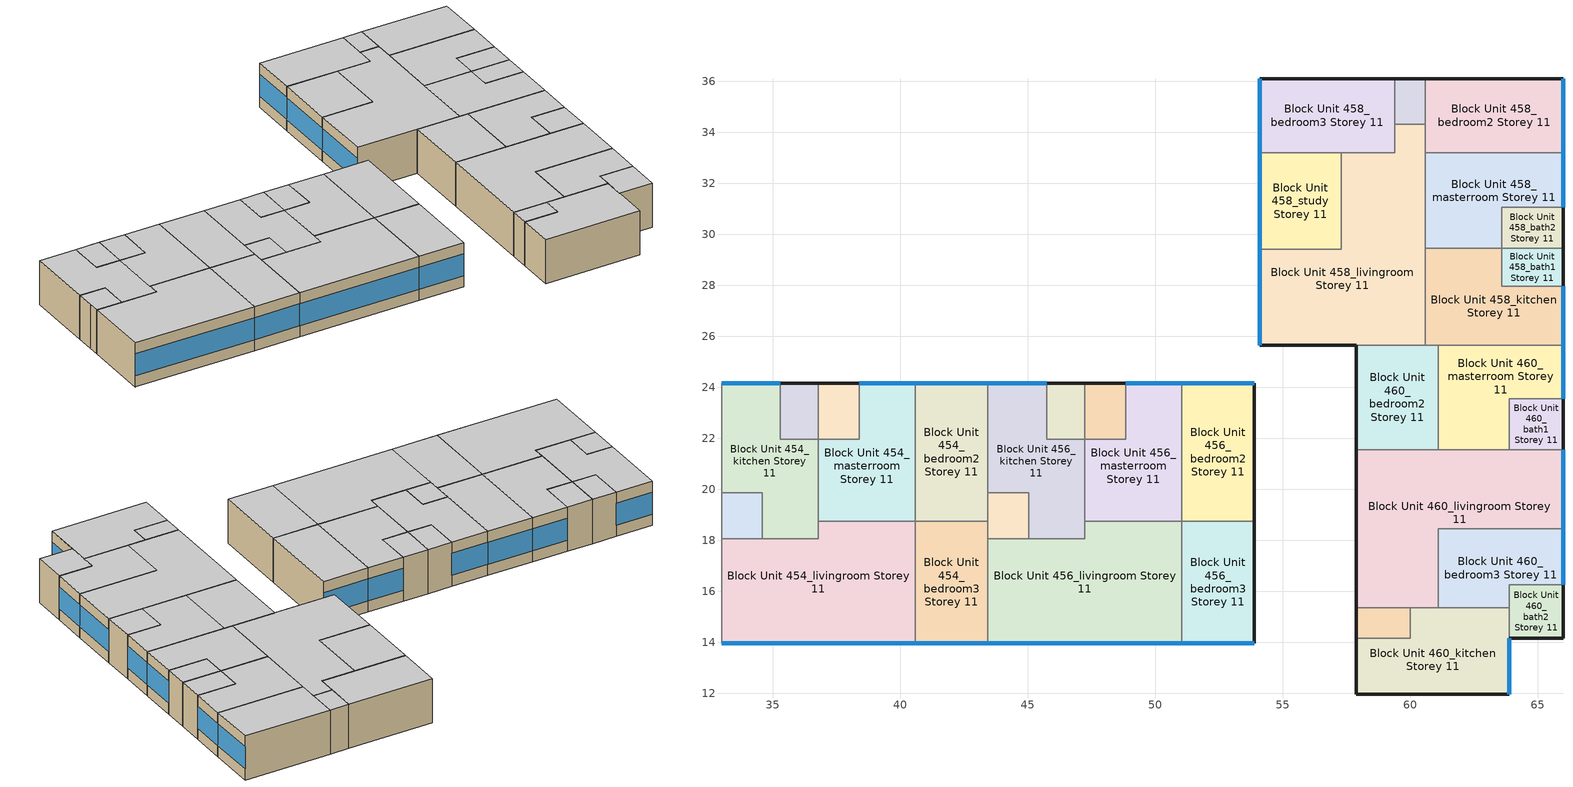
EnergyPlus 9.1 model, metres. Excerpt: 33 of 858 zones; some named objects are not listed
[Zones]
Block Unit 454_masterroom Storey 11
 floor adiabatic (Project Floor): 40.6,24.15 40.6,18.75 36.8,18.75 36.8,21.95 38.4,21.95 38.4,24.15 z34.4
 wall outside (Project Wall): 40.6,24.15 38.4,24.15 z34.4:37.2
 wall to Block Unit 454_bath2 Storey 11 (Project Wall): 38.4,24.15 38.4,21.95 36.8,21.95 z34.4:37.2
 wall to Block Unit 454_kitchen Storey 11 (Project Wall): 36.8,21.95 36.8,18.75 z34.4:37.2
 wall to Block Unit 454_livingroom Storey 11 (Project Wall): 36.8,18.75 40.6,18.75 z34.4:37.2
 wall to Block Unit 454_bedroom2 Storey 11 (Project Wall): 40.6,18.75 40.6,24.15 z34.4:37.2
 window (Project External Window): 40.6,24.15 38.4,24.15 z35.1:36.5
 ceiling adiabatic (Project Ceiling): 40.6,18.75 40.6,24.15 38.4,24.15 38.4,21.95 36.8,21.95 36.8,18.75 z37.2
Block Unit 454_bedroom2 Storey 11
 floor adiabatic (Project Floor): 43.45,24.15 43.45,18.75 40.6,18.75 40.6,24.15 z34.4
 wall outside (Project Wall): 43.45,24.15 40.6,24.15 z34.4:37.2
 wall to Block Unit 454_bedroom3 Storey 11 (Project Wall): 40.6,18.75 43.45,18.75 z34.4:37.2
 wall to Block Unit 456_kitchen Storey 11 (Project Wall): 43.45,19.85 43.45,24.15 z34.4:37.2
 wall to Block Unit 456_store Storey 11 (Project Wall): 43.45,18.75 43.45,19.85 z34.4:37.2
 window (Project External Window): 43.45,24.15 40.6,24.15 z35.1:36.5
 ceiling adiabatic (Project Ceiling): 43.45,18.75 43.45,24.15 40.6,24.15 40.6,18.75 z37.2
Block Unit 454_bedroom3 Storey 11
 floor adiabatic (Project Floor): 43.45,18.75 43.45,13.95 40.6,13.95 40.6,18.75 z34.4
 wall outside (Project Wall): 40.6,13.95 43.45,13.95 z34.4:37.2
 wall to Block Unit 454_livingroom Storey 11 (Project Wall): 40.6,18.75 40.6,13.95 z34.4:37.2
 wall to Block Unit 456_store Storey 11 (Project Wall): 43.45,18.05 43.45,18.75 z34.4:37.2
 wall to Block Unit 456_livingroom Storey 11 (Project Wall): 43.45,13.95 43.45,18.05 z34.4:37.2
 window (Project External Window): 40.6,13.95 43.45,13.95 z35.1:36.5
 ceiling adiabatic (Project Ceiling): 43.45,13.95 43.45,18.75 40.6,18.75 40.6,13.95 z37.2
Block Unit 454_bath1 Storey 11
 floor adiabatic (Project Floor): 36.8,24.15 36.8,21.95 35.3,21.95 35.3,24.15 z34.4
 wall outside (Project Wall): 36.8,24.15 35.3,24.15 z34.4:37.2
 wall to Block Unit 454_kitchen Storey 11 (Project Wall): 35.3,24.15 35.3,21.95 36.8,21.95 z34.4:37.2
 wall to Block Unit 454_bath2 Storey 11 (Project Wall): 36.8,21.95 36.8,24.15 z34.4:37.2
 ceiling adiabatic (Project Ceiling): 36.8,21.95 36.8,24.15 35.3,24.15 35.3,21.95 z37.2
Block Unit 454_bath2 Storey 11
 floor adiabatic (Project Floor): 38.4,24.15 38.4,21.95 36.8,21.95 36.8,24.15 z34.4
 wall outside (Project Wall): 38.4,24.15 36.8,24.15 z34.4:37.2
 ceiling adiabatic (Project Ceiling): 38.4,21.95 38.4,24.15 36.8,24.15 36.8,21.95 z37.2
Block Unit 454_kitchen Storey 11
 floor adiabatic (Project Floor): 35.3,24.15 35.3,21.95 36.8,21.95 36.8,18.05 34.6,18.05 34.6,19.85 33,19.85 33,24.15 z34.4
 wall outside (Project Wall): 35.3,24.15 33,24.15 z34.4:37.2
 wall to Block Unit 452_bedroom2 Storey 11 (Project Wall): 33,24.15 33,19.85 z34.4:37.2
 wall to Block Unit 454_livingroom Storey 11 (Project Wall): 34.6,18.05 36.8,18.05 36.8,18.75 z34.4:37.2
 wall to Block Unit 454_store Storey 11 (Project Wall): 33,19.85 34.6,19.85 34.6,18.05 z34.4:37.2
 window (Project External Window): 35.3,24.15 33,24.15 z35.1:36.5
 ceiling adiabatic (Project Ceiling): 36.8,18.05 36.8,21.95 35.3,21.95 35.3,24.15 33,24.15 33,19.85 34.6,19.85 34.6,18.05 z37.2
Block Unit 454_store Storey 11
 floor adiabatic (Project Floor): 34.6,19.85 34.6,18.05 33,18.05 33,19.85 z34.4
 wall to Block Unit 452_bedroom2 Storey 11 (Project Wall): 33,19.85 33,18.75 z34.4:37.2
 wall to Block Unit 452_bedroom3 Storey 11 (Project Wall): 33,18.75 33,18.05 z34.4:37.2
 wall to Block Unit 454_livingroom Storey 11 (Project Wall): 33,18.05 34.6,18.05 z34.4:37.2
 ceiling adiabatic (Project Ceiling): 34.6,18.05 34.6,19.85 33,19.85 33,18.05 z37.2
Block Unit 454_livingroom Storey 11
 floor adiabatic (Project Floor): 40.6,18.75 40.6,13.95 33,13.95 33,18.05 36.8,18.05 36.8,18.75 z34.4
 wall outside (Project Wall): 33,13.95 40.6,13.95 z34.4:37.2
 wall to Block Unit 452_bedroom3 Storey 11 (Project Wall): 33,18.05 33,13.95 z34.4:37.2
 window (Project External Window): 33,13.95 40.6,13.95 z35.1:36.5
 ceiling adiabatic (Project Ceiling): 40.6,13.95 40.6,18.75 36.8,18.75 36.8,18.05 33,18.05 33,13.95 z37.2
Block Unit 456_masterroom Storey 11
 floor adiabatic (Project Floor): 51.05,24.15 51.05,18.75 47.25,18.75 47.25,21.95 48.85,21.95 48.85,24.15 z34.4
 wall outside (Project Wall): 51.05,24.15 48.85,24.15 z34.4:37.2
 wall to Block Unit 456_bath2 Storey 11 (Project Wall): 48.85,24.15 48.85,21.95 47.25,21.95 z34.4:37.2
 wall to Block Unit 456_kitchen Storey 11 (Project Wall): 47.25,21.95 47.25,18.75 z34.4:37.2
 wall to Block Unit 456_livingroom Storey 11 (Project Wall): 47.25,18.75 51.05,18.75 z34.4:37.2
 wall to Block Unit 456_bedroom2 Storey 11 (Project Wall): 51.05,18.75 51.05,24.15 z34.4:37.2
 window (Project External Window): 51.05,24.15 48.85,24.15 z35.1:36.5
 ceiling adiabatic (Project Ceiling): 51.05,18.75 51.05,24.15 48.85,24.15 48.85,21.95 47.25,21.95 47.25,18.75 z37.2
Block Unit 456_bedroom2 Storey 11
 floor adiabatic (Project Floor): 53.9,24.15 53.9,18.75 51.05,18.75 51.05,24.15 z34.4
 wall outside (Project Wall): 53.9,18.75 53.9,24.15 51.05,24.15 z34.4:37.2
 wall to Block Unit 456_bedroom3 Storey 11 (Project Wall): 51.05,18.75 53.9,18.75 z34.4:37.2
 window (Project External Window): 53.9,24.15 51.05,24.15 z35.1:36.5
 ceiling adiabatic (Project Ceiling): 53.9,18.75 53.9,24.15 51.05,24.15 51.05,18.75 z37.2
Block Unit 456_bedroom3 Storey 11
 floor adiabatic (Project Floor): 53.9,18.75 53.9,13.95 51.05,13.95 51.05,18.75 z34.4
 wall outside (Project Wall): 51.05,13.95 53.9,13.95 53.9,18.75 z34.4:37.2
 wall to Block Unit 456_livingroom Storey 11 (Project Wall): 51.05,18.75 51.05,13.95 z34.4:37.2
 window (Project External Window): 51.05,13.95 53.9,13.95 z35.1:36.5
 ceiling adiabatic (Project Ceiling): 53.9,13.95 53.9,18.75 51.05,18.75 51.05,13.95 z37.2
Block Unit 456_bath1 Storey 11
 floor adiabatic (Project Floor): 47.25,24.15 47.25,21.95 45.75,21.95 45.75,24.15 z34.4
 wall outside (Project Wall): 47.25,24.15 45.75,24.15 z34.4:37.2
 wall to Block Unit 456_kitchen Storey 11 (Project Wall): 45.75,24.15 45.75,21.95 47.25,21.95 z34.4:37.2
 wall to Block Unit 456_bath2 Storey 11 (Project Wall): 47.25,21.95 47.25,24.15 z34.4:37.2
 ceiling adiabatic (Project Ceiling): 47.25,21.95 47.25,24.15 45.75,24.15 45.75,21.95 z37.2
Block Unit 456_bath2 Storey 11
 floor adiabatic (Project Floor): 48.85,24.15 48.85,21.95 47.25,21.95 47.25,24.15 z34.4
 wall outside (Project Wall): 48.85,24.15 47.25,24.15 z34.4:37.2
 ceiling adiabatic (Project Ceiling): 48.85,21.95 48.85,24.15 47.25,24.15 47.25,21.95 z37.2
Block Unit 456_kitchen Storey 11
 floor adiabatic (Project Floor): 45.75,24.15 45.75,21.95 47.25,21.95 47.25,18.05 45.05,18.05 45.05,19.85 43.45,19.85 43.45,24.15 z34.4
 wall outside (Project Wall): 45.75,24.15 43.45,24.15 z34.4:37.2
 wall to Block Unit 456_livingroom Storey 11 (Project Wall): 45.05,18.05 47.25,18.05 47.25,18.75 z34.4:37.2
 wall to Block Unit 456_store Storey 11 (Project Wall): 43.45,19.85 45.05,19.85 45.05,18.05 z34.4:37.2
 window (Project External Window): 45.75,24.15 43.45,24.15 z35.1:36.5
 ceiling adiabatic (Project Ceiling): 47.25,18.05 47.25,21.95 45.75,21.95 45.75,24.15 43.45,24.15 43.45,19.85 45.05,19.85 45.05,18.05 z37.2
Block Unit 456_store Storey 11
 floor adiabatic (Project Floor): 45.05,19.85 45.05,18.05 43.45,18.05 43.45,19.85 z34.4
 wall to Block Unit 456_livingroom Storey 11 (Project Wall): 43.45,18.05 45.05,18.05 z34.4:37.2
 ceiling adiabatic (Project Ceiling): 45.05,18.05 45.05,19.85 43.45,19.85 43.45,18.05 z37.2
Block Unit 456_livingroom Storey 11
 floor adiabatic (Project Floor): 51.05,18.75 51.05,13.95 43.45,13.95 43.45,18.05 47.25,18.05 47.25,18.75 z34.4
 wall outside (Project Wall): 43.45,13.95 51.05,13.95 z34.4:37.2
 window (Project External Window): 43.45,13.95 51.05,13.95 z35.1:36.5
 ceiling adiabatic (Project Ceiling): 51.05,13.95 51.05,18.75 47.25,18.75 47.25,18.05 43.45,18.05 43.45,13.95 z37.2
Block Unit 458_masterroom Storey 11
 floor adiabatic (Project Floor): 66,33.2 66,31.05 63.6,31.05 63.6,29.45 60.6,29.45 60.6,33.2 z34.4
 wall outside (Project Wall): 66,31.05 66,33.2 z34.4:37.2
 wall to Block Unit 458_bedroom2 Storey 11 (Project Wall): 66,33.2 60.6,33.2 z34.4:37.2
 wall to Block Unit 458_livingroom Storey 11 (Project Wall): 60.6,33.2 60.6,29.45 z34.4:37.2
 wall to Block Unit 458_kitchen Storey 11 (Project Wall): 60.6,29.45 63.6,29.45 z34.4:37.2
 wall to Block Unit 458_bath2 Storey 11 (Project Wall): 63.6,29.45 63.6,31.05 66,31.05 z34.4:37.2
 window (Project External Window): 66,31.05 66,33.2 z35.1:36.5
 ceiling adiabatic (Project Ceiling): 66,31.05 66,33.2 60.6,33.2 60.6,29.45 63.6,29.45 63.6,31.05 z37.2
Block Unit 458_bedroom2 Storey 11
 floor adiabatic (Project Floor): 66,36.1 66,33.2 60.6,33.2 60.6,36.1 z34.4
 wall outside (Project Wall): 66,33.2 66,36.1 60.6,36.1 z34.4:37.2
 wall to Block Unit 458_store Storey 11 (Project Wall): 60.6,36.1 60.6,34.3 z34.4:37.2
 wall to Block Unit 458_livingroom Storey 11 (Project Wall): 60.6,34.3 60.6,33.2 z34.4:37.2
 window (Project External Window): 66,33.2 66,36.1 z35.1:36.5
 ceiling adiabatic (Project Ceiling): 66,33.2 66,36.1 60.6,36.1 60.6,33.2 z37.2
Block Unit 458_bedroom3 Storey 11
 floor adiabatic (Project Floor): 59.4,36.1 59.4,33.2 54.1,33.2 54.1,36.1 z34.4
 wall outside (Project Wall): 59.4,36.1 54.1,36.1 54.1,33.2 z34.4:37.2
 wall to Block Unit 458_study Storey 11 (Project Wall): 54.1,33.2 57.3,33.2 z34.4:37.2
 wall to Block Unit 458_livingroom Storey 11 (Project Wall): 57.3,33.2 59.4,33.2 59.4,34.3 z34.4:37.2
 wall to Block Unit 458_store Storey 11 (Project Wall): 59.4,34.3 59.4,36.1 z34.4:37.2
 window (Project External Window): 54.1,36.1 54.1,33.2 z35.1:36.5
 ceiling adiabatic (Project Ceiling): 59.4,33.2 59.4,36.1 54.1,36.1 54.1,33.2 z37.2
Block Unit 458_study Storey 11
 floor adiabatic (Project Floor): 57.3,33.2 57.3,29.4 54.1,29.4 54.1,33.2 z34.4
 wall outside (Project Wall): 54.1,33.2 54.1,29.4 z34.4:37.2
 wall to Block Unit 458_livingroom Storey 11 (Project Wall): 54.1,29.4 57.3,29.4 57.3,33.2 z34.4:37.2
 window (Project External Window): 54.1,33.2 54.1,29.4 z35.1:36.5
 ceiling adiabatic (Project Ceiling): 57.3,29.4 57.3,33.2 54.1,33.2 54.1,29.4 z37.2
Block Unit 458_bath1 Storey 11
 floor adiabatic (Project Floor): 66,29.45 66,27.95 63.6,27.95 63.6,29.45 z34.4
 wall outside (Project Wall): 66,27.95 66,29.45 z34.4:37.2
 wall to Block Unit 458_bath2 Storey 11 (Project Wall): 66,29.45 63.6,29.45 z34.4:37.2
 wall to Block Unit 458_kitchen Storey 11 (Project Wall): 63.6,29.45 63.6,27.95 66,27.95 z34.4:37.2
 ceiling adiabatic (Project Ceiling): 66,27.95 66,29.45 63.6,29.45 63.6,27.95 z37.2
Block Unit 458_bath2 Storey 11
 floor adiabatic (Project Floor): 66,31.05 66,29.45 63.6,29.45 63.6,31.05 z34.4
 wall outside (Project Wall): 66,29.45 66,31.05 z34.4:37.2
 ceiling adiabatic (Project Ceiling): 66,29.45 66,31.05 63.6,31.05 63.6,29.45 z37.2
Block Unit 458_kitchen Storey 11
 floor adiabatic (Project Floor): 66,27.95 66,25.65 60.6,25.65 60.6,29.45 63.6,29.45 63.6,27.95 z34.4
 wall outside (Project Wall): 66,25.65 66,27.95 z34.4:37.2
 wall to Block Unit 458_livingroom Storey 11 (Project Wall): 60.6,29.45 60.6,25.65 z34.4:37.2
 wall to Block Unit 460_masterroom Storey 11 (Project Wall): 61.1,25.65 66,25.65 z34.4:37.2
 wall to Block Unit 460_bedroom2 Storey 11 (Project Wall): 60.6,25.65 61.1,25.65 z34.4:37.2
 window (Project External Window): 66,25.65 66,27.95 z35.1:36.5
 ceiling adiabatic (Project Ceiling): 66,25.65 66,27.95 63.6,27.95 63.6,29.45 60.6,29.45 60.6,25.65 z37.2
Block Unit 458_store Storey 11
 floor adiabatic (Project Floor): 60.6,36.1 60.6,34.3 59.4,34.3 59.4,36.1 z34.4
 wall outside (Project Wall): 60.6,36.1 59.4,36.1 z34.4:37.2
 wall to Block Unit 458_livingroom Storey 11 (Project Wall): 59.4,34.3 60.6,34.3 z34.4:37.2
 ceiling adiabatic (Project Ceiling): 60.6,34.3 60.6,36.1 59.4,36.1 59.4,34.3 z37.2
Block Unit 458_livingroom Storey 11
 floor adiabatic (Project Floor): 60.6,34.3 60.6,25.65 54.1,25.65 54.1,29.4 57.3,29.4 57.3,33.2 59.4,33.2 59.4,34.3 z34.4
 wall outside (Project Wall): 54.1,29.4 54.1,25.65 57.9,25.65 z34.4:37.2
 wall to Block Unit 460_bedroom2 Storey 11 (Project Wall): 57.9,25.65 60.6,25.65 z34.4:37.2
 window (Project External Window): 54.1,29.4 54.1,25.65 z35.1:36.5
 ceiling adiabatic (Project Ceiling): 60.6,25.65 60.6,34.3 59.4,34.3 59.4,33.2 57.3,33.2 57.3,29.4 54.1,29.4 54.1,25.65 z37.2
Block Unit 460_bath2 Storey 11
 floor adiabatic (Project Floor): 66,16.25 66,14.15 63.9,14.15 63.9,16.25 z34.4
 wall outside (Project Wall): 63.9,14.15 66,14.15 66,16.25 z34.4:37.2
 wall to Block Unit 460_bedroom3 Storey 11 (Project Wall): 66,16.25 63.9,16.25 63.9,15.35 z34.4:37.2
 wall to Block Unit 460_kitchen Storey 11 (Project Wall): 63.9,15.35 63.9,14.15 z34.4:37.2
 ceiling adiabatic (Project Ceiling): 66,14.15 66,16.25 63.9,16.25 63.9,14.15 z37.2
Block Unit 460_bedroom3 Storey 11
 floor adiabatic (Project Floor): 66,18.45 66,16.25 63.9,16.25 63.9,15.35 61.1,15.35 61.1,18.45 z34.4
 wall outside (Project Wall): 66,16.25 66,18.45 z34.4:37.2
 wall to Block Unit 460_livingroom Storey 11 (Project Wall): 66,18.45 61.1,18.45 61.1,15.35 z34.4:37.2
 wall to Block Unit 460_kitchen Storey 11 (Project Wall): 61.1,15.35 63.9,15.35 z34.4:37.2
 window (Project External Window): 66,16.25 66,18.45 z35.1:36.5
 ceiling adiabatic (Project Ceiling): 66,16.25 66,18.45 61.1,18.45 61.1,15.35 63.9,15.35 63.9,16.25 z37.2
Block Unit 460_livingroom Storey 11
 floor adiabatic (Project Floor): 66,21.55 66,18.45 61.1,18.45 61.1,15.35 57.9,15.35 57.9,21.55 z34.4
 wall outside (Project Wall): 57.9,21.55 57.9,15.35 / 66,18.45 66,21.55 z34.4:37.2
 wall to Block Unit 460_bath1 Storey 11 (Project Wall): 66,21.55 63.9,21.55 z34.4:37.2
 wall to Block Unit 460_masterroom Storey 11 (Project Wall): 63.9,21.55 61.1,21.55 z34.4:37.2
 wall to Block Unit 460_bedroom2 Storey 11 (Project Wall): 61.1,21.55 57.9,21.55 z34.4:37.2
 wall to Block Unit 460_kitchen Storey 11 (Project Wall): 60,15.35 61.1,15.35 z34.4:37.2
 wall to Block Unit 460_store Storey 11 (Project Wall): 57.9,15.35 60,15.35 z34.4:37.2
 window (Project External Window): 66,18.45 66,21.55 z35.1:36.5
 ceiling adiabatic (Project Ceiling): 66,18.45 66,21.55 57.9,21.55 57.9,15.35 61.1,15.35 61.1,18.45 z37.2
Block Unit 460_bath1 Storey 11
 floor adiabatic (Project Floor): 66,23.55 66,21.55 63.9,21.55 63.9,23.55 z34.4
 wall outside (Project Wall): 66,21.55 66,23.55 z34.4:37.2
 wall to Block Unit 460_masterroom Storey 11 (Project Wall): 66,23.55 63.9,23.55 63.9,21.55 z34.4:37.2
 ceiling adiabatic (Project Ceiling): 66,21.55 66,23.55 63.9,23.55 63.9,21.55 z37.2
Block Unit 460_masterroom Storey 11
 floor adiabatic (Project Floor): 66,25.65 66,23.55 63.9,23.55 63.9,21.55 61.1,21.55 61.1,25.65 z34.4
 wall outside (Project Wall): 66,23.55 66,25.65 z34.4:37.2
 wall to Block Unit 460_bedroom2 Storey 11 (Project Wall): 61.1,25.65 61.1,21.55 z34.4:37.2
 window (Project External Window): 66,23.55 66,25.65 z35.1:36.5
 ceiling adiabatic (Project Ceiling): 66,23.55 66,25.65 61.1,25.65 61.1,21.55 63.9,21.55 63.9,23.55 z37.2
Block Unit 460_bedroom2 Storey 11
 floor adiabatic (Project Floor): 61.1,25.65 61.1,21.55 57.9,21.55 57.9,25.65 z34.4
 wall outside (Project Wall): 57.9,25.65 57.9,21.55 z34.4:37.2
 ceiling adiabatic (Project Ceiling): 61.1,21.55 61.1,25.65 57.9,25.65 57.9,21.55 z37.2
Block Unit 460_kitchen Storey 11
 floor adiabatic (Project Floor): 63.9,15.35 63.9,11.95 57.9,11.95 57.9,14.15 60,14.15 60,15.35 z34.4
 wall outside (Project Wall): 57.9,14.15 57.9,11.95 63.9,11.95 63.9,14.15 z34.4:37.2
 wall to Block Unit 460_store Storey 11 (Project Wall): 60,15.35 60,14.15 57.9,14.15 z34.4:37.2
 window (Project External Window): 63.9,11.95 63.9,14.15 z35.1:36.5
 ceiling adiabatic (Project Ceiling): 63.9,11.95 63.9,15.35 60,15.35 60,14.15 57.9,14.15 57.9,11.95 z37.2
Block Unit 460_store Storey 11
 floor adiabatic (Project Floor): 60,15.35 60,14.15 57.9,14.15 57.9,15.35 z34.4
 wall outside (Project Wall): 57.9,15.35 57.9,14.15 z34.4:37.2
 ceiling adiabatic (Project Ceiling): 60,14.15 60,15.35 57.9,15.35 57.9,14.15 z37.2
[Building]
One Precinct: North Axis=0; Terrain=City; Loads Convergence Tolerance Value=0.04; Temperature Convergence Tolerance Value=0.4; Solar Distribution=FullInteriorAndExterior; Maximum Number of Warmup Days=25; Minimum Number of Warmup Days=6
[Site:Location]
SGP_Singapore.486980_IWEC: Latitude=1.37; Longitude=103.98; Time Zone=8; Elevation=16
[MATERIAL] Roughness=MediumRough
Name | Thickness | Conductivity | Density | Specific Heat | Thermal Absorptance | Solar Absorptance | Visible Absorptance
ConcreteWall | 0.15 | 0.8 | 2400 | 880 | 0.85 | 0.79 | 0.79
Greenwall | 0.079 | 2.5 | 1293 | 853 | 0.98 | 0.75 | 0.75
[WindowMaterial:SimpleGlazingSystem]
SingleGlazingEuroGrey: UFactor=5.93; Solar Heat Gain Coefficient=0.62; Visible Transmittance=0.495
[Construction]
Project Wall: Greenwall
Project Floor; Project Ceiling: ConcreteWall
Project External Window: SingleGlazingEuroGrey
[ZONE] Type=1; Multiplier=1; Ceiling Height=autocalculate; Volume=autocalculate; Floor Area=autocalculate; Part of Total Floor Area=Yes
Block Unit 454_masterroom Storey 11; Block Unit 454_bedroom2 Storey 11; Block Unit 454_bedroom3 Storey 11; Block Unit 454_bath1 Storey 11; Block Unit 454_bath2 Storey 11; Block Unit 454_kitchen Storey 11; Block Unit 454_store Storey 11; Block Unit 454_livingroom Storey 11; Block Unit 456_masterroom Storey 11; Block Unit 456_bedroom2 Storey 11; Block Unit 456_bedroom3 Storey 11; Block Unit 456_bath1 Storey 11; Block Unit 456_bath2 Storey 11; Block Unit 456_kitchen Storey 11; Block Unit 456_store Storey 11; Block Unit 456_livingroom Storey 11; Block Unit 458_masterroom Storey 11; Block Unit 458_bedroom2 Storey 11; Block Unit 458_bedroom3 Storey 11; Block Unit 458_study Storey 11; Block Unit 458_bath1 Storey 11; Block Unit 458_bath2 Storey 11; Block Unit 458_kitchen Storey 11; Block Unit 458_store Storey 11; Block Unit 458_livingroom Storey 11; Block Unit 460_bath2 Storey 11; Block Unit 460_bedroom3 Storey 11; Block Unit 460_livingroom Storey 11; Block Unit 460_bath1 Storey 11; Block Unit 460_masterroom Storey 11; Block Unit 460_bedroom2 Storey 11; Block Unit 460_kitchen Storey 11; Block Unit 460_store Storey 11
[ZONEINFILTRATION:DESIGNFLOWRATE] Design Flow Rate Calculation Method=AirChanges/Hour; Constant Term Coefficient=1; Temperature Term Coefficient=0; Velocity Term Coefficient=0; Velocity Squared Term Coefficient=0
Name | Zone or ZoneList | Schedule | Air Changes per Hour
Block Unit 454_masterroom Storey 11 Infiltration | Block Unit 454_masterroom Storey 11 | Always On | 0.2
Block Unit 454_bedroom2 Storey 11 Infiltration | Block Unit 454_bedroom2 Storey 11 | Always On | 0.2
Block Unit 454_bedroom3 Storey 11 Infiltration | Block Unit 454_bedroom3 Storey 11 | Always On | 0.2
Block Unit 454_bath1 Storey 11 Infiltration | Block Unit 454_bath1 Storey 11 | Always On | 1
Block Unit 454_bath2 Storey 11 Infiltration | Block Unit 454_bath2 Storey 11 | Always On | 1
Block Unit 454_kitchen Storey 11 Infiltration | Block Unit 454_kitchen Storey 11 | Always On | 1
Block Unit 454_store Storey 11 Infiltration | Block Unit 454_store Storey 11 | Always On | 1
Block Unit 454_livingroom Storey 11 Infiltration | Block Unit 454_livingroom Storey 11 | Living_Infiltration_AirCon | 1
Block Unit 456_masterroom Storey 11 Infiltration | Block Unit 456_masterroom Storey 11 | Always On | 0.2
Block Unit 456_bedroom2 Storey 11 Infiltration | Block Unit 456_bedroom2 Storey 11 | Always On | 0.2
Block Unit 456_bedroom3 Storey 11 Infiltration | Block Unit 456_bedroom3 Storey 11 | Always On | 0.2
Block Unit 456_bath1 Storey 11 Infiltration | Block Unit 456_bath1 Storey 11 | Always On | 1
Block Unit 456_bath2 Storey 11 Infiltration | Block Unit 456_bath2 Storey 11 | Always On | 1
Block Unit 456_kitchen Storey 11 Infiltration | Block Unit 456_kitchen Storey 11 | Always On | 1
Block Unit 456_store Storey 11 Infiltration | Block Unit 456_store Storey 11 | Always On | 1
Block Unit 456_livingroom Storey 11 Infiltration | Block Unit 456_livingroom Storey 11 | Living_Infiltration_AirCon | 1
Block Unit 458_masterroom Storey 11 Infiltration | Block Unit 458_masterroom Storey 11 | Always On | 0.2
Block Unit 458_bedroom2 Storey 11 Infiltration | Block Unit 458_bedroom2 Storey 11 | Always On | 0.2
Block Unit 458_bedroom3 Storey 11 Infiltration | Block Unit 458_bedroom3 Storey 11 | Always On | 0.2
Block Unit 458_study Storey 11 Infiltration | Block Unit 458_study Storey 11 | Always On | 1
Block Unit 458_bath1 Storey 11 Infiltration | Block Unit 458_bath1 Storey 11 | Always On | 1
Block Unit 458_bath2 Storey 11 Infiltration | Block Unit 458_bath2 Storey 11 | Always On | 1
Block Unit 458_kitchen Storey 11 Infiltration | Block Unit 458_kitchen Storey 11 | Always On | 1
Block Unit 458_store Storey 11 Infiltration | Block Unit 458_store Storey 11 | Always On | 1
Block Unit 458_livingroom Storey 11 Infiltration | Block Unit 458_livingroom Storey 11 | Living_Infiltration_AirCon | 1
Block Unit 460_bath2 Storey 11 Infiltration | Block Unit 460_bath2 Storey 11 | Always On | 1
Block Unit 460_bedroom3 Storey 11 Infiltration | Block Unit 460_bedroom3 Storey 11 | Always On | 0.2
Block Unit 460_livingroom Storey 11 Infiltration | Block Unit 460_livingroom Storey 11 | Living_Infiltration_AirCon | 1
Block Unit 460_bath1 Storey 11 Infiltration | Block Unit 460_bath1 Storey 11 | Always On | 1
Block Unit 460_masterroom Storey 11 Infiltration | Block Unit 460_masterroom Storey 11 | Always On | 0.2
Block Unit 460_bedroom2 Storey 11 Infiltration | Block Unit 460_bedroom2 Storey 11 | Always On | 0.2
Block Unit 460_kitchen Storey 11 Infiltration | Block Unit 460_kitchen Storey 11 | Always On | 1
Block Unit 460_store Storey 11 Infiltration | Block Unit 460_store Storey 11 | Always On | 1
[HVACTEMPLATE:ZONE:IDEALLOADSAIRSYSTEM] Template Thermostat=Zone Stat; System Availability Schedule=AirCon_normal; Maximum Heating Supply Air Temperature=50; Minimum Cooling Supply Air Temperature=13; Maximum Heating Supply Air Humidity Ratio=0.0156; Minimum Cooling Supply Air Humidity Ratio=0.0077; Heating Limit=NoLimit; Cooling Limit=NoLimit; Heating Availability Schedule=Always Off; Cooling Availability Schedule=AirCon_normal; Dehumidification Control Type=Humidistat; Cooling Sensible Heat Ratio=0.7; Dehumidification Setpoint=60; Humidification Control Type=None; Outdoor Air Method=None; Outdoor Air Flow Rate per Person=0.00944; Outdoor Air Flow Rate per Zone Floor Area=0; Outdoor Air Flow Rate per Zone=0; Demand Controlled Ventilation Type=None; Outdoor Air Economizer Type=NoEconomizer; Heat Recovery Type=None; Sensible Heat Recovery Effectiveness=0.7; Latent Heat Recovery Effectiveness=0.65
Block Unit 454_masterroom Storey 11; Block Unit 454_bedroom2 Storey 11; Block Unit 454_bedroom3 Storey 11; Block Unit 454_livingroom Storey 11; Block Unit 456_masterroom Storey 11; Block Unit 456_bedroom2 Storey 11; Block Unit 456_bedroom3 Storey 11; Block Unit 456_livingroom Storey 11; Block Unit 458_masterroom Storey 11; Block Unit 458_bedroom2 Storey 11; Block Unit 458_bedroom3 Storey 11; Block Unit 458_livingroom Storey 11; Block Unit 460_bedroom3 Storey 11; Block Unit 460_livingroom Storey 11; Block Unit 460_masterroom Storey 11; Block Unit 460_bedroom2 Storey 11
[Schedule:Compact]
Always On: Through: 12/31, For: AllDays, Until: 24:00, 1
Always Off: Through: 12/31, For: AllDays, Until: 24:00, 0
AirCon_normal: Through: 31 Dec, For: AllDays, Until: 07:00, 1, Until: 22:00, 0, Until: 24:00, 1
[SCHEDULE:COMPACT]
Living_Infiltration_AirCon: Through: 12/31, For: AllDays, Until: 07:00, 0.2, Until: 22:00, 1, Until: 24:00, 0.2
